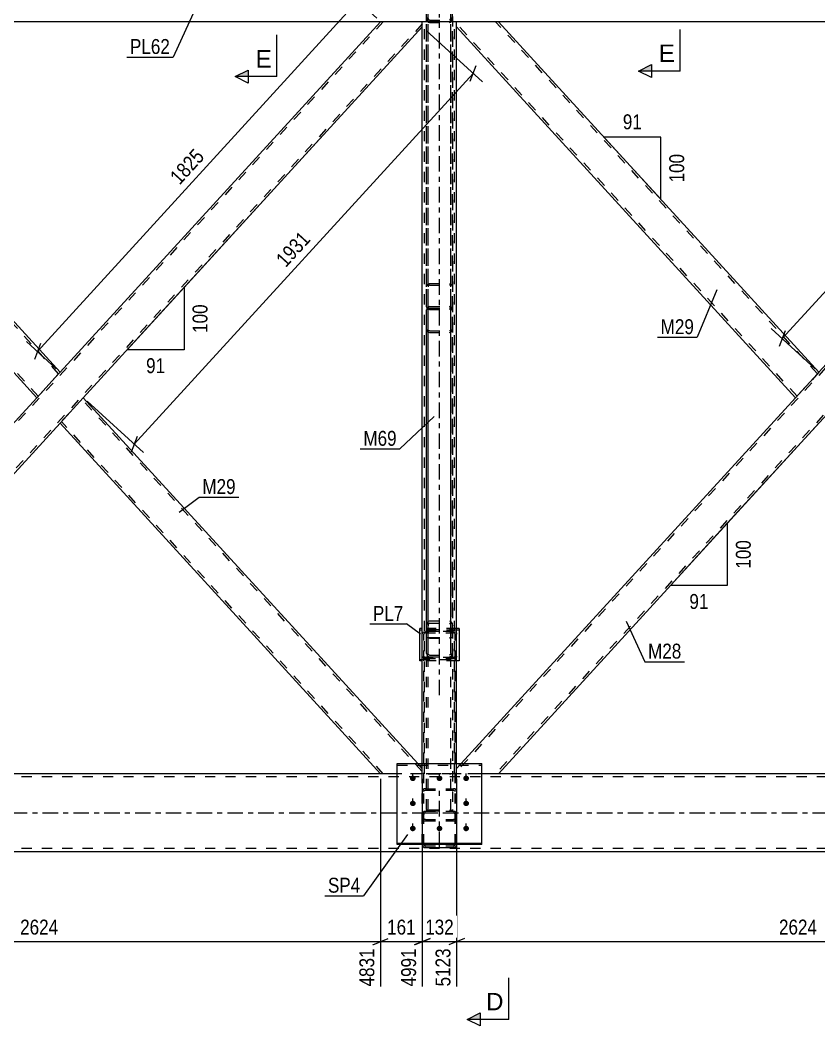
# Model space of a CAD drawing. Header units: millimetres. Extents: x -109 to 1080, y -501 to 340.
# Drawn here: x 94.2 to 247.7, y -200.5 to -7.2 of the extents above; entities that cross this region are included whole.
import ezdxf

# ---------------------------------------------------------------- set-up
doc = ezdxf.new("R2010")
doc.units = ezdxf.units.MM
doc.linetypes.add('DXK_LINE_DOT2', pattern=[3.9198, 1.9599, -1.9599])
doc.linetypes.add('DXK_LINE_DOT3', pattern=[5.9187, 2.979, -0.9799, 0.9799, -0.9799])
doc.styles.add('Arial', font='ARIAL.TTF', dxfattribs={"height": 0.2})
doc.styles.add('Arial Narrow', font='ARIALN.TTF', dxfattribs={"height": 0.2})

# ---------------------------------------------------------------- blocks, each defined once
blk = doc.blocks.new('Part-389666448-1448 - 1389')
at = {"color": 2, "linetype": 'Continuous'}
blk.add_line((625.55, -7.5), (15.62, -7.5), dxfattribs=at)
blk = doc.blocks.new('Part-389666448-1433 - 1389')
at = {"color": 2, "linetype": 'Continuous'}
for p, q in [((166.62, -152), (15.62, -152)), ((458.29, -152), (182.87, -152)), ((625.55, -167), (15.62, -167))]:
    blk.add_line(p, q, dxfattribs=at)
at = {"color": 7, "linetype": 'DXK_LINE_DOT2'}
for p, q in [((625.55, -152.6), (15.62, -152.6)), ((182.87, -152), (166.62, -152)), ((625.55, -166.4), (15.62, -166.4))]:
    blk.add_line(p, q, dxfattribs=at)
at = {"color": 7, "linetype": 'DXK_LINE_DOT3'}
blk.add_line((15.62, -159.5), (625.55, -159.5), dxfattribs=at)
blk = doc.blocks.new('Part-389666448-1756 - 1389')
at = {"color": 7, "linetype": 'DXK_LINE_DOT2'}
for p, q in [((172.85, 0.51), (172.62, 0.44)), ((172.73, -0.02), (172.85, 0.02)), ((172.85, 0.51), (176.65, 0.51)), ((172.85, 0.02), (176.65, 0.02)), ((176.88, 0.44), (176.65, 0.51)), ((176.65, 0.02), (176.76, -0.02)), ((172.3, -0.09), (172.25, -0.47)), ((172.25, -62.22), (172.25, -0.47)), ((172.55, -0.47), (172.57, -0.28)), ((172.55, -62.22), (172.55, -0.47)), ((176.93, -0.28), (176.95, -0.47)), ((176.95, -62.22), (176.95, -0.47)), ((177.25, -0.47), (177.2, -0.09)), ((177.25, -62.22), (177.25, -0.47)), ((172.25, -6.69), (172.25, -6.72)), ((172.25, -6.72), (172.3, -7.07)), ((172.55, -6.72), (172.55, -6.69)), ((172.57, -6.88), (172.55, -6.72)), ((172.62, -7.6), (172.85, -7.67)), ((172.75, -7.15), (172.73, -7.14)), ((172.85, -7.18), (172.75, -7.15)), ((172.85, -7.18), (176.65, -7.18)), ((172.85, -7.67), (176.65, -7.67)), ((176.76, -7.14), (176.65, -7.18)), ((176.65, -7.67), (176.88, -7.6)), ((176.95, -6.72), (176.93, -6.88)), ((176.95, -6.69), (176.95, -6.72)), ((177.2, -7.07), (177.25, -6.72)), ((177.25, -6.72), (177.25, -6.69)), ((172.43, -58.01), (172.62, -57.88)), ((172.62, -57.88), (172.85, -57.83)), ((172.85, -57.83), (176.65, -57.83)), ((176.65, -57.83), (176.88, -57.88)), ((176.88, -57.88), (177.07, -58.01)), ((172.25, -58.43), (172.3, -58.2)), ((172.3, -58.2), (172.43, -58.01)), ((172.57, -58.32), (172.55, -58.43)), ((172.64, -58.22), (172.57, -58.32)), ((172.73, -58.15), (172.64, -58.22)), ((172.85, -58.13), (172.73, -58.15)), ((172.85, -58.13), (176.65, -58.13)), ((176.76, -58.15), (176.65, -58.13)), ((176.86, -58.22), (176.76, -58.15)), ((176.93, -58.32), (176.86, -58.22)), ((176.95, -58.43), (176.93, -58.32)), ((177.07, -58.01), (177.2, -58.2)), ((177.2, -58.2), (177.25, -58.43)), ((172.3, -62.45), (172.25, -62.22)), ((172.43, -62.65), (172.3, -62.45)), ((172.62, -62.78), (172.43, -62.65)), ((172.55, -62.22), (172.57, -62.34)), ((172.57, -62.34), (172.64, -62.43)), ((172.85, -62.82), (172.62, -62.78)), ((172.64, -62.43), (172.73, -62.5)), ((172.73, -62.5), (172.85, -62.52)), ((172.85, -62.52), (176.65, -62.52)), ((172.85, -62.82), (176.65, -62.82)), ((176.65, -62.52), (176.76, -62.5)), ((176.88, -62.78), (176.65, -62.82)), ((176.76, -62.5), (176.86, -62.43)), ((176.86, -62.43), (176.93, -62.34)), ((177.07, -62.65), (176.88, -62.78)), ((176.93, -62.34), (176.95, -62.22)), ((177.2, -62.45), (177.07, -62.65)), ((177.25, -62.22), (177.2, -62.45))]:
    blk.add_line(p, q, dxfattribs=at)
for centre, radius, start, end in [((173.18, -0.27), 0.901, 128.3497, 168.8112), ((176.32, -0.27), 0.901, 11.1888, 51.6503), ((173.01, -0.37), 0.45, 128.3497, 168.8112), ((176.48, -0.37), 0.45, 11.1888, 51.6503), ((173.18, -6.89), 0.901, 191.1888, 231.6503), ((173.01, -6.79), 0.45, 191.1888, 231.6503), ((176.48, -6.79), 0.45, 308.3497, 348.8112), ((176.32, -6.89), 0.901, 308.3497, 348.8112)]:
    blk.add_arc(centre, radius, start, end, dxfattribs=at)
blk = doc.blocks.new('Part-389666448-1614 - 1389')
at = {"color": 2, "linetype": 'Continuous'}
for p, q in [((32.22, -8.5), (32.22, -7.5)), ((101.83, -74.86), (40.25, -7.5)), ((97.36, -79.75), (32.22, -8.5)), ((101.5, -75.23), (97.36, -79.75)), ((101.83, -74.86), (101.5, -75.23))]:
    blk.add_line(p, q, dxfattribs=at)
at = {"color": 7, "linetype": 'DXK_LINE_DOT2'}
for p, q in [((40.25, -7.5), (32.22, -7.5)), ((101.56, -75.16), (39.7, -7.5)), ((97.63, -79.45), (32.22, -7.91)), ((101.79, -74.9), (101.5, -75.23))]:
    blk.add_line(p, q, dxfattribs=at)
blk = doc.blocks.new('Part-389666448-1554 - 1389')
at = {"color": 7, "linetype": 'DXK_LINE_DOT2'}
for p, q in [((178.05, -7.5), (171.45, -7.5)), ((171.45, -8.5), (171.45, -7.5)), ((171.85, -152), (171.85, -7.5)), ((177.65, -152), (177.65, -7.5)), ((178.05, -8.5), (178.05, -7.5)), ((171.45, -152), (171.45, -150.07)), ((178.05, -152), (178.05, -150.07)), ((178.05, -152), (171.45, -152))]:
    blk.add_line(p, q, dxfattribs=at)
at = {"color": 2, "linetype": 'Continuous'}
for p, q in [((171.45, -150.07), (171.45, -8.5)), ((178.05, -150.07), (178.05, -8.5))]:
    blk.add_line(p, q, dxfattribs=at)
blk = doc.blocks.new('Part-389666448-1530 - 1389')
at = {"color": 2, "linetype": 'Continuous'}
for p, q in [((106.3, -79.75), (101.83, -84.64)), ((170.6, -150.07), (106.3, -79.75)), ((163.42, -152), (101.83, -84.64))]:
    blk.add_line(p, q, dxfattribs=at)
at = {"color": 7, "linetype": 'DXK_LINE_DOT2'}
for p, q in [((171.45, -151.59), (106.03, -80.05)), ((163.96, -152), (102.1, -84.34)), ((171.45, -151), (170.6, -150.07)), ((171.45, -152), (163.42, -152)), ((171.45, -152), (171.45, -151)), ((171.45, -151.96), (171.45, -152))]:
    blk.add_line(p, q, dxfattribs=at)
blk = doc.blocks.new('Part-389666448-1533 - 1389')
at = {"color": 7, "linetype": 'DXK_LINE_DOT3'}
blk.add_line((174.75, -166.12), (174.75, -154.56), dxfattribs=at)
at = {"color": 7, "linetype": 'DXK_LINE_DOT2'}
for p, q in [((171.5, -155.23), (171.45, -155.45)), ((171.45, -165.58), (171.45, -155.45)), ((171.63, -155.05), (171.5, -155.23)), ((171.82, -154.92), (171.63, -155.05)), ((171.75, -155.45), (171.77, -155.34)), ((171.75, -165.58), (171.75, -155.45)), ((171.77, -155.34), (171.84, -155.25)), ((172.05, -154.88), (171.82, -154.92)), ((171.84, -155.25), (171.93, -155.18)), ((171.93, -155.18), (172.05, -155.16)), ((172.05, -154.88), (177.45, -154.88)), ((172.05, -155.16), (177.45, -155.16)), ((177.68, -154.92), (177.45, -154.88)), ((177.45, -155.16), (177.56, -155.18)), ((177.56, -155.18), (177.66, -155.25)), ((177.66, -155.25), (177.73, -155.34)), ((177.87, -155.05), (177.68, -154.92)), ((177.73, -155.34), (177.75, -155.45)), ((177.75, -165.58), (177.75, -155.45)), ((178, -155.23), (177.87, -155.05)), ((178.05, -155.45), (178, -155.23)), ((178.05, -165.58), (178.05, -155.45)), ((171.45, -159.83), (171.5, -159.58)), ((171.77, -159.71), (171.75, -159.83)), ((171.84, -159.6), (171.77, -159.71)), ((171.82, -159.24), (172.05, -159.19)), ((171.93, -159.53), (171.84, -159.6)), ((172.05, -159.51), (171.93, -159.53)), ((172.05, -159.19), (177.45, -159.19)), ((172.05, -159.51), (177.45, -159.51)), ((177.45, -159.19), (177.68, -159.24)), ((177.56, -159.53), (177.45, -159.51)), ((177.66, -159.6), (177.56, -159.53)), ((177.73, -159.71), (177.66, -159.6)), ((177.75, -159.83), (177.73, -159.71)), ((178, -159.58), (178.05, -159.83)), ((171.45, -160.52), (171.5, -160.74)), ((171.5, -160.74), (171.63, -160.92)), ((171.63, -160.92), (171.82, -161.04)), ((171.77, -160.63), (171.75, -160.52)), ((171.84, -160.72), (171.77, -160.63)), ((171.82, -161.04), (172.05, -161.08)), ((171.93, -160.78), (171.84, -160.72)), ((172.05, -160.8), (171.93, -160.78)), ((172.05, -160.8), (177.45, -160.8)), ((172.05, -161.08), (177.45, -161.08)), ((177.56, -160.78), (177.45, -160.8)), ((177.45, -161.08), (177.68, -161.04)), ((177.66, -160.72), (177.56, -160.78)), ((177.73, -160.63), (177.66, -160.72)), ((177.68, -161.04), (177.87, -160.92)), ((177.75, -160.52), (177.73, -160.63)), ((177.87, -160.92), (178, -160.74)), ((178, -160.74), (178.05, -160.52)), ((171.46, -165.62), (171.45, -165.58)), ((171.75, -165.58), (171.77, -165.7)), ((171.77, -165.7), (171.84, -165.8)), ((171.84, -165.8), (171.93, -165.87)), ((171.93, -165.87), (172.05, -165.89)), ((172.05, -165.89), (177.45, -165.89)), ((177.45, -165.89), (177.56, -165.87)), ((177.56, -165.87), (177.66, -165.8)), ((177.66, -165.8), (177.73, -165.7)), ((177.73, -165.7), (177.75, -165.58)), ((178.05, -165.58), (178.04, -165.62))]:
    blk.add_line(p, q, dxfattribs=at)
at = {"color": 2, "linetype": 'Continuous'}
for p, q in [((171.5, -165.82), (171.46, -165.62)), ((172.05, -166.21), (171.82, -166.17)), ((177.68, -166.17), (177.45, -166.21)), ((178.04, -165.62), (178, -165.82)), ((172.05, -166.21), (177.45, -166.21))]:
    blk.add_line(p, q, dxfattribs=at)
at = {"color": 7, "linetype": 'DXK_LINE_DOT2'}
for centre, start, end in [((172.08, -159.8), 114.3198, 159.2416), ((177.42, -159.8), 20.7584, 65.6802)]:
    blk.add_arc(centre, 0.621, start, end, dxfattribs=at)
at = {"color": 2, "linetype": 'Continuous'}
for centre, start, end in [((172.08, -165.6), 200.7584, 245.6802), ((177.42, -165.6), 294.3198, 339.2416)]:
    blk.add_arc(centre, 0.621, start, end, dxfattribs=at)
blk = doc.blocks.new('Part-389666448-1609 - 1389')
at = {"color": 2, "linetype": 'Continuous'}
for p, q in [((178.05, -8.5), (178.05, -7.5)), ((247.67, -74.86), (186.08, -7.5)), ((243.2, -79.75), (178.05, -8.5)), ((247.33, -75.23), (243.2, -79.75)), ((247.67, -74.86), (247.33, -75.23))]:
    blk.add_line(p, q, dxfattribs=at)
at = {"color": 7, "linetype": 'DXK_LINE_DOT2'}
for p, q in [((186.08, -7.5), (178.05, -7.5)), ((247.4, -75.16), (185.54, -7.5)), ((243.47, -79.45), (178.05, -7.91)), ((247.63, -74.9), (247.33, -75.23))]:
    blk.add_line(p, q, dxfattribs=at)
blk = doc.blocks.new('Part-389666448-1604 - 1389')
at = {"color": 7, "linetype": 'DXK_LINE_DOT2'}
for p, q in [((309.8, -7.5), (178.05, -151.59)), ((317.28, -7.5), (309.25, -7.5)), ((317.28, -7.91), (185.54, -152)), ((247.67, -74.86), (243.2, -79.75)), ((252.14, -79.75), (247.67, -84.64)), ((178.9, -150.07), (178.05, -151)), ((178.05, -152), (178.05, -151)), ((186.08, -152), (178.05, -152))]:
    blk.add_line(p, q, dxfattribs=at)
at = {"color": 2, "linetype": 'Continuous'}
for p, q in [((309.25, -7.5), (247.67, -74.86)), ((317.28, -8.5), (317.28, -7.5)), ((317.28, -8.5), (252.14, -79.75)), ((243.2, -79.75), (178.9, -150.07)), ((247.67, -84.64), (186.08, -152))]:
    blk.add_line(p, q, dxfattribs=at)
blk = doc.blocks.new('Part-389666448-1619 - 1389')
at = {"color": 7, "linetype": 'DXK_LINE_DOT2'}
for p, q in [((163.96, -7.5), (32.22, -151.59)), ((171.45, -7.5), (163.42, -7.5)), ((171.45, -7.91), (39.7, -152)), ((97.36, -79.75), (101.83, -74.86)), ((106.3, -79.75), (101.83, -84.64)), ((40.25, -152), (32.22, -152))]:
    blk.add_line(p, q, dxfattribs=at)
at = {"color": 2, "linetype": 'Continuous'}
for p, q in [((163.42, -7.5), (101.83, -74.86)), ((171.45, -8.5), (171.45, -7.5)), ((171.45, -8.5), (106.3, -79.75)), ((32.22, -151), (97.36, -79.75)), ((40.25, -152), (101.83, -84.64)), ((32.22, -152), (32.22, -151))]:
    blk.add_line(p, q, dxfattribs=at)
blk = doc.blocks.new('Part-389666448-1658 - 1389')
at = {"color": 7, "linetype": 'DXK_LINE_DOT2'}
for p, q in [((171.45, -125.16), (171.5, -124.98)), ((171.5, -124.98), (171.63, -124.83)), ((171.63, -124.83), (171.82, -124.72)), ((171.77, -125.07), (171.75, -125.16)), ((171.75, -165.58), (171.75, -125.16)), ((171.84, -124.99), (171.77, -125.07)), ((171.82, -124.72), (172.05, -124.69)), ((171.93, -124.94), (171.84, -124.99)), ((172.05, -124.92), (171.93, -124.94)), ((177.45, -124.69), (172.05, -124.69)), ((172.05, -124.92), (177.45, -124.92)), ((177.45, -124.69), (177.68, -124.72)), ((177.56, -124.94), (177.45, -124.92)), ((177.66, -124.99), (177.56, -124.94)), ((177.73, -125.07), (177.66, -124.99)), ((177.68, -124.72), (177.87, -124.83)), ((177.75, -125.16), (177.73, -125.07)), ((177.75, -165.58), (177.75, -125.16)), ((177.87, -124.83), (178, -124.98)), ((178, -124.98), (178.05, -125.16)), ((178.05, -165.58), (178.05, -125.16)), ((171.5, -129.6), (171.45, -129.42)), ((171.75, -129.42), (171.77, -129.51)), ((177.73, -129.51), (177.75, -129.42)), ((178.05, -129.42), (178, -129.6)), ((171.63, -129.75), (171.5, -129.6)), ((171.82, -129.86), (171.63, -129.75)), ((171.77, -129.51), (171.84, -129.59)), ((172.05, -129.89), (171.82, -129.86)), ((171.84, -129.59), (171.88, -129.61)), ((171.88, -129.61), (171.93, -129.64)), ((171.93, -129.64), (172.05, -129.66)), ((177.45, -129.66), (172.05, -129.66)), ((172.05, -129.89), (177.45, -129.89)), ((177.45, -129.66), (177.56, -129.64)), ((177.68, -129.86), (177.45, -129.89)), ((177.56, -129.64), (177.66, -129.59)), ((177.66, -129.59), (177.73, -129.51)), ((177.87, -129.75), (177.68, -129.86)), ((178, -129.6), (177.87, -129.75)), ((171.45, -151.64), (171.45, -150.07)), ((171.45, -165.58), (171.45, -150.07)), ((171.5, -159.58), (171.45, -159.83)), ((171.75, -159.83), (171.77, -159.71)), ((171.77, -159.71), (171.84, -159.6)), ((172.05, -159.19), (171.82, -159.24)), ((171.84, -159.6), (171.93, -159.53)), ((171.93, -159.53), (172.05, -159.51)), ((172.05, -159.19), (177.45, -159.19)), ((172.05, -159.51), (177.45, -159.51)), ((177.68, -159.24), (177.45, -159.19)), ((177.45, -159.51), (177.56, -159.53)), ((177.56, -159.53), (177.66, -159.6)), ((177.66, -159.6), (177.73, -159.71)), ((177.73, -159.71), (177.75, -159.83)), ((178.05, -159.83), (178, -159.58)), ((171.45, -165.58), (171.5, -165.82)), ((171.77, -165.7), (171.75, -165.58)), ((171.84, -165.8), (171.77, -165.7)), ((171.82, -166.17), (172.05, -166.21)), ((171.93, -165.87), (171.84, -165.8)), ((172.05, -165.89), (171.93, -165.87)), ((172.05, -165.89), (177.45, -165.89)), ((177.56, -165.87), (177.45, -165.89)), ((177.45, -166.21), (177.68, -166.17)), ((177.66, -165.8), (177.56, -165.87)), ((177.73, -165.7), (177.66, -165.8)), ((177.75, -165.58), (177.73, -165.7)), ((178, -165.82), (178.05, -165.58)), ((172.05, -166.21), (177.45, -166.21))]:
    blk.add_line(p, q, dxfattribs=at)
at = {"color": 2, "linetype": 'Continuous'}
blk.add_line((171.45, -150.07), (171.45, -125.16), dxfattribs=at)
at = {"color": 7, "linetype": 'DXK_LINE_DOT2'}
for centre, start, end in [((172.08, -159.8), 114.32, 159.2417), ((177.42, -159.8), 20.7583, 65.68), ((172.08, -165.6), 200.7583, 245.68), ((177.42, -165.6), 294.32, 339.2417)]:
    blk.add_arc(centre, 0.621, start, end, dxfattribs=at)
blk = doc.blocks.new('Part-389666448-1660 - 1389')
at = {"color": 2, "linetype": 'Continuous'}
for p, q in [((170.95, -130.32), (170.95, -124.11)), ((171.45, -124.11), (170.95, -124.11)), ((171.45, -124.39), (170.95, -124.39)), ((178.55, -124.11), (178.05, -124.11)), ((178.55, -124.39), (178.05, -124.39)), ((178.55, -124.11), (178.55, -130.32)), ((171.45, -130.32), (170.95, -130.32)), ((178.55, -130.32), (178.05, -130.32))]:
    blk.add_line(p, q, dxfattribs=at)
at = {"color": 7, "linetype": 'DXK_LINE_DOT2'}
for p, q in [((178.05, -124.11), (171.45, -124.11)), ((178.05, -124.39), (171.45, -124.39)), ((170.95, -130.04), (178.55, -130.04)), ((178.05, -130.32), (171.45, -130.32))]:
    blk.add_line(p, q, dxfattribs=at)
blk = doc.blocks.new('Part-389666448-1670 - 1389')
at = {"color": 2, "linetype": 'Continuous'}
for p, q in [((166.62, -150.07), (182.87, -150.07)), ((166.62, -165.62), (166.62, -150.07)), ((182.87, -165.62), (182.87, -150.07)), ((166.62, -165.34), (182.87, -165.34)), ((182.87, -165.62), (166.62, -165.62))]:
    blk.add_line(p, q, dxfattribs=at)
at = {"color": 7, "linetype": 'DXK_LINE_DOT2'}
blk.add_line((166.62, -150.35), (182.87, -150.35), dxfattribs=at)
blk = doc.blocks.new('Bolt-389666448-1691 - 1389')
at = {"linetype": 'Continuous'}
for points in [[(169.62, -153.41), (169.51, -153.4), (169.4, -153.37), (169.3, -153.31), (169.22, -153.24), (169.15, -153.15), (169.1, -153.05), (169.08, -152.95), (169.08, -152.84), (169.1, -152.73), (169.15, -152.63), (169.22, -152.55), (169.3, -152.47), (169.4, -152.42), (169.51, -152.39), (169.62, -152.38), (169.74, -152.39), (169.85, -152.42), (169.95, -152.47), (170.03, -152.55), (170.1, -152.63), (170.15, -152.73), (170.17, -152.84), (170.17, -152.95), (170.15, -153.05), (170.1, -153.15), (170.03, -153.24), (169.95, -153.31), (169.85, -153.37), (169.74, -153.4)], [(174.75, -153.41), (174.64, -153.4), (174.53, -153.37), (174.43, -153.31), (174.34, -153.24), (174.27, -153.15), (174.23, -153.05), (174.2, -152.95), (174.2, -152.84), (174.23, -152.73), (174.27, -152.63), (174.34, -152.55), (174.43, -152.47), (174.53, -152.42), (174.64, -152.39), (174.75, -152.38), (174.86, -152.39), (174.97, -152.42), (175.07, -152.47), (175.16, -152.55), (175.23, -152.63), (175.27, -152.73), (175.3, -152.84), (175.3, -152.95), (175.27, -153.05), (175.23, -153.15), (175.16, -153.24), (175.07, -153.31), (174.97, -153.37), (174.86, -153.4)], [(179.87, -153.41), (179.76, -153.4), (179.65, -153.37), (179.55, -153.31), (179.47, -153.24), (179.4, -153.15), (179.35, -153.05), (179.33, -152.95), (179.33, -152.84), (179.35, -152.73), (179.4, -152.63), (179.47, -152.55), (179.55, -152.47), (179.65, -152.42), (179.76, -152.39), (179.87, -152.38), (179.99, -152.39), (180.1, -152.42), (180.2, -152.47), (180.28, -152.55), (180.35, -152.63), (180.4, -152.73), (180.42, -152.84), (180.42, -152.95), (180.4, -153.05), (180.35, -153.15), (180.28, -153.24), (180.2, -153.31), (180.1, -153.37), (179.99, -153.4)], [(169.62, -158.23), (169.51, -158.21), (169.4, -158.18), (169.3, -158.13), (169.22, -158.05), (169.15, -157.97), (169.1, -157.87), (169.08, -157.76), (169.08, -157.65), (169.1, -157.55), (169.15, -157.45), (169.22, -157.36), (169.3, -157.29), (169.4, -157.24), (169.51, -157.2), (169.62, -157.19), (169.74, -157.2), (169.85, -157.24), (169.95, -157.29), (170.03, -157.36), (170.1, -157.45), (170.15, -157.55), (170.17, -157.65), (170.17, -157.76), (170.15, -157.87), (170.1, -157.97), (170.03, -158.05), (169.95, -158.13), (169.85, -158.18), (169.74, -158.21)], [(179.87, -158.23), (179.76, -158.21), (179.65, -158.18), (179.55, -158.13), (179.47, -158.05), (179.4, -157.97), (179.35, -157.87), (179.33, -157.76), (179.33, -157.65), (179.35, -157.55), (179.4, -157.45), (179.47, -157.36), (179.55, -157.29), (179.65, -157.24), (179.76, -157.2), (179.87, -157.19), (179.99, -157.2), (180.1, -157.24), (180.2, -157.29), (180.28, -157.36), (180.35, -157.45), (180.4, -157.55), (180.42, -157.65), (180.42, -157.76), (180.4, -157.87), (180.35, -157.97), (180.28, -158.05), (180.2, -158.13), (180.1, -158.18), (179.99, -158.21)], [(169.62, -163.04), (169.51, -163.03), (169.4, -163), (169.3, -162.94), (169.22, -162.87), (169.15, -162.78), (169.1, -162.68), (169.08, -162.58), (169.08, -162.47), (169.1, -162.37), (169.15, -162.27), (169.22, -162.18), (169.3, -162.11), (169.4, -162.05), (169.51, -162.02), (169.62, -162.01), (169.74, -162.02), (169.85, -162.05), (169.95, -162.11), (170.03, -162.18), (170.1, -162.27), (170.15, -162.37), (170.17, -162.47), (170.17, -162.58), (170.15, -162.68), (170.1, -162.78), (170.03, -162.87), (169.95, -162.94), (169.85, -163), (169.74, -163.03)], [(174.75, -163.04), (174.64, -163.03), (174.53, -163), (174.43, -162.94), (174.34, -162.87), (174.27, -162.78), (174.23, -162.68), (174.2, -162.58), (174.2, -162.47), (174.23, -162.37), (174.27, -162.27), (174.34, -162.18), (174.43, -162.11), (174.53, -162.05), (174.64, -162.02), (174.75, -162.01), (174.86, -162.02), (174.97, -162.05), (175.07, -162.11), (175.16, -162.18), (175.23, -162.27), (175.27, -162.37), (175.3, -162.47), (175.3, -162.58), (175.27, -162.68), (175.23, -162.78), (175.16, -162.87), (175.07, -162.94), (174.97, -163), (174.86, -163.03)], [(179.87, -163.04), (179.76, -163.03), (179.65, -163), (179.55, -162.94), (179.47, -162.87), (179.4, -162.78), (179.35, -162.68), (179.33, -162.58), (179.33, -162.47), (179.35, -162.37), (179.4, -162.27), (179.47, -162.18), (179.55, -162.11), (179.65, -162.05), (179.76, -162.02), (179.87, -162.01), (179.99, -162.02), (180.1, -162.05), (180.2, -162.11), (180.28, -162.18), (180.35, -162.27), (180.4, -162.37), (180.42, -162.47), (180.42, -162.58), (180.4, -162.68), (180.35, -162.78), (180.28, -162.87), (180.2, -162.94), (180.1, -163), (179.99, -163.03)]]:
    blk.add_hatch(color=1, dxfattribs=at).paths.add_polyline_path(points)
at = {"color": 1, "linetype": 'Continuous'}
for p, q in [((169.62, -153.39), (169.62, -151.97)), ((174.75, -153.39), (174.75, -151.97)), ((179.87, -153.39), (179.87, -151.97)), ((169.62, -158.2), (169.62, -156.79)), ((179.87, -158.2), (179.87, -156.79)), ((169.62, -163.02), (169.62, -161.6)), ((174.75, -163.02), (174.75, -161.6)), ((179.87, -163.02), (179.87, -161.6))]:
    blk.add_line(p, q, dxfattribs=at)
blk = doc.blocks.new('Part-389666448-1731 - 1389')
at = {"color": 7, "linetype": 'DXK_LINE_DOT3'}
blk.add_line((174.75, -136.93), (174.75, 50.21), dxfattribs=at)
at = {"color": 7, "linetype": 'DXK_LINE_DOT2'}
for p, q in [((172.3, 43.25), (172.25, 42.92)), ((172.25, -128.9), (172.25, 42.92)), ((172.43, 43.53), (172.3, 43.25)), ((172.62, 43.71), (172.43, 43.53)), ((172.55, 42.92), (172.57, 43.08)), ((172.55, -128.9), (172.55, 42.92)), ((172.57, 43.08), (172.64, 43.22)), ((172.85, 43.78), (172.62, 43.71)), ((172.64, 43.22), (172.73, 43.32)), ((172.73, 43.32), (172.85, 43.35)), ((172.85, 43.78), (176.65, 43.78)), ((172.85, 43.35), (176.65, 43.35)), ((176.88, 43.71), (176.65, 43.78)), ((176.65, 43.35), (176.76, 43.32)), ((176.76, 43.32), (176.86, 43.22)), ((176.86, 43.22), (176.93, 43.08)), ((177.07, 43.53), (176.88, 43.71)), ((176.93, 43.08), (176.95, 42.92)), ((176.95, -128.9), (176.95, 42.92)), ((177.2, 43.25), (177.07, 43.53)), ((177.25, 42.92), (177.2, 43.25)), ((177.25, -128.9), (177.25, 42.92)), ((172.25, 37.49), (172.3, 37.17)), ((172.3, 37.17), (172.43, 36.89)), ((172.43, 36.89), (172.62, 36.7)), ((172.57, 37.33), (172.55, 37.49)), ((172.64, 37.19), (172.57, 37.33)), ((172.73, 37.1), (172.64, 37.19)), ((172.85, 37.06), (172.73, 37.1)), ((172.85, 37.06), (176.65, 37.06)), ((176.76, 37.1), (176.65, 37.06)), ((176.86, 37.19), (176.76, 37.1)), ((176.93, 37.33), (176.86, 37.19)), ((176.88, 36.7), (177.07, 36.89)), ((176.95, 37.49), (176.93, 37.33)), ((177.07, 36.89), (177.2, 37.17)), ((177.2, 37.17), (177.25, 37.49)), ((172.62, 36.7), (172.85, 36.64)), ((172.85, 36.64), (176.65, 36.64)), ((176.65, 36.64), (176.88, 36.7)), ((172.3, -124.71), (172.25, -124.95)), ((172.43, -124.51), (172.3, -124.71)), ((172.62, -124.37), (172.43, -124.51)), ((172.55, -124.95), (172.57, -124.83)), ((172.57, -124.83), (172.64, -124.73)), ((172.85, -124.32), (172.62, -124.37)), ((172.64, -124.73), (172.73, -124.66)), ((172.73, -124.66), (172.85, -124.64)), ((172.85, -124.32), (176.65, -124.32)), ((172.85, -124.64), (176.65, -124.64)), ((176.88, -124.37), (176.65, -124.32)), ((176.65, -124.64), (176.76, -124.66)), ((176.76, -124.66), (176.86, -124.73)), ((176.86, -124.73), (176.93, -124.83)), ((177.07, -124.51), (176.88, -124.37)), ((176.93, -124.83), (176.95, -124.95)), ((177.2, -124.71), (177.07, -124.51)), ((177.25, -124.95), (177.2, -124.71)), ((172.25, -128.9), (172.3, -129.14)), ((172.3, -129.14), (172.43, -129.35)), ((172.43, -129.35), (172.62, -129.48)), ((172.57, -129.02), (172.55, -128.9)), ((172.64, -129.12), (172.57, -129.02)), ((172.62, -129.48), (172.85, -129.53)), ((172.73, -129.19), (172.64, -129.12)), ((172.85, -129.22), (172.73, -129.19)), ((172.85, -129.22), (176.65, -129.22)), ((176.76, -129.19), (176.65, -129.22)), ((176.65, -129.53), (176.88, -129.48)), ((176.86, -129.12), (176.76, -129.19)), ((176.93, -129.02), (176.86, -129.12)), ((176.88, -129.48), (177.07, -129.35)), ((176.95, -128.9), (176.93, -129.02)), ((177.07, -129.35), (177.2, -129.14)), ((177.2, -129.14), (177.25, -128.9)), ((172.85, -129.53), (176.65, -129.53))]:
    blk.add_line(p, q, dxfattribs=at)
blk = doc.blocks.new('Part-389666448-1736 - 1389')
at = {"color": 7, "linetype": 'DXK_LINE_DOT2'}
for p, q in [((172.25, -158.88), (172.25, 36.64)), ((172.55, -158.88), (172.55, 36.64)), ((176.95, -158.88), (176.95, 36.64)), ((177.25, 36.64), (177.25, -158.88)), ((172.3, -152.02), (172.25, -152.07)), ((172.36, -152), (172.3, -152.02)), ((177.14, -152), (172.36, -152)), ((172.55, -152.07), (172.57, -152.04)), ((172.57, -152.04), (172.64, -152.02)), ((172.64, -152.02), (172.73, -152.01)), ((172.73, -152.01), (172.85, -152)), ((172.85, -152), (176.65, -152)), ((176.65, -152), (176.76, -152.01)), ((176.76, -152.01), (176.86, -152.02)), ((176.86, -152.02), (176.93, -152.04)), ((176.95, -152.07), (176.93, -152.04)), ((177.2, -152.02), (177.14, -152)), ((177.25, -152.07), (177.2, -152.02)), ((172.25, -158.88), (172.28, -159.19)), ((172.28, -159.19), (172.3, -159.15)), ((172.28, -159.19), (172.59, -159.19)), ((172.3, -159.15), (172.43, -159.05)), ((172.43, -159.05), (172.62, -158.98)), ((172.57, -159.14), (172.55, -158.88)), ((172.59, -159.19), (172.57, -159.14)), ((172.64, -159.15), (172.59, -159.19)), ((172.62, -158.98), (172.85, -158.96)), ((172.73, -159.12), (172.64, -159.15)), ((172.85, -159.11), (172.73, -159.12)), ((172.85, -158.96), (176.65, -158.96)), ((172.85, -159.11), (176.65, -159.11)), ((176.65, -158.96), (176.88, -158.98)), ((176.76, -159.12), (176.65, -159.11)), ((176.86, -159.15), (176.76, -159.12)), ((176.91, -159.19), (176.86, -159.15)), ((176.88, -158.98), (177.07, -159.05)), ((176.93, -159.14), (176.91, -159.19)), ((177.22, -159.19), (176.91, -159.19)), ((176.95, -158.88), (176.93, -159.14)), ((177.07, -159.05), (177.2, -159.15)), ((177.2, -159.15), (177.22, -159.19)), ((177.25, -158.88), (177.22, -159.19))]:
    blk.add_line(p, q, dxfattribs=at)
blk = doc.blocks.new('Part-389666448-1741 - 1389')
at = {"color": 7, "linetype": 'DXK_LINE_DOT2'}
for p, q in [((172.3, -62.61), (172.25, -62.84)), ((172.25, -125.75), (172.25, -62.84)), ((172.43, -62.41), (172.3, -62.61)), ((172.62, -62.28), (172.43, -62.41)), ((172.55, -62.84), (172.57, -62.72)), ((172.55, -125.75), (172.55, -62.84)), ((172.57, -62.72), (172.64, -62.63)), ((172.85, -62.24), (172.62, -62.28)), ((172.64, -62.63), (172.73, -62.56)), ((172.73, -62.56), (172.85, -62.54)), ((172.85, -62.24), (176.65, -62.24)), ((172.85, -62.54), (176.65, -62.54)), ((176.88, -62.28), (176.65, -62.24)), ((176.65, -62.54), (176.76, -62.56)), ((176.76, -62.56), (176.86, -62.63)), ((176.86, -62.63), (176.93, -62.72)), ((177.07, -62.41), (176.88, -62.28)), ((176.93, -62.72), (176.95, -62.84)), ((176.95, -125.75), (176.95, -62.84)), ((177.2, -62.61), (177.07, -62.41)), ((177.25, -62.84), (177.2, -62.61)), ((177.25, -125.75), (177.25, -62.84)), ((172.25, -66.63), (172.3, -66.86)), ((172.3, -66.86), (172.43, -67.05)), ((172.43, -67.05), (172.62, -67.18)), ((172.57, -66.74), (172.55, -66.63)), ((172.64, -66.84), (172.57, -66.74)), ((172.62, -67.18), (172.85, -67.23)), ((172.73, -66.91), (172.64, -66.84)), ((172.85, -66.93), (172.73, -66.91)), ((172.85, -66.93), (176.65, -66.93)), ((172.85, -67.23), (176.65, -67.23)), ((176.76, -66.91), (176.65, -66.93)), ((176.65, -67.23), (176.88, -67.18)), ((176.86, -66.84), (176.76, -66.91)), ((176.93, -66.74), (176.86, -66.84)), ((176.88, -67.18), (177.07, -67.05)), ((176.95, -66.63), (176.93, -66.74)), ((177.07, -67.05), (177.2, -66.86)), ((177.2, -66.86), (177.25, -66.63)), ((172.25, -123.6), (172.3, -123.22)), ((172.57, -123.41), (172.55, -123.6)), ((172.62, -122.69), (172.85, -122.61)), ((172.85, -123.1), (172.73, -123.14)), ((172.85, -122.61), (176.65, -122.61)), ((172.85, -123.1), (176.65, -123.1)), ((176.65, -122.61), (176.88, -122.69)), ((176.76, -123.14), (176.65, -123.1)), ((176.95, -123.6), (176.93, -123.41)), ((177.2, -123.22), (177.25, -123.6)), ((172.55, -124.11), (172.25, -124.11)), ((172.55, -124.32), (172.25, -124.32)), ((172.25, -124.39), (172.55, -124.39)), ((172.25, -124.69), (172.55, -124.69)), ((176.95, -124.11), (177.25, -124.11)), ((176.95, -124.32), (177.25, -124.32)), ((176.95, -124.39), (177.25, -124.39)), ((176.95, -124.69), (177.25, -124.69)), ((172.3, -125.84), (172.25, -125.75)), ((172.43, -125.91), (172.3, -125.84)), ((172.62, -125.95), (172.43, -125.91)), ((172.55, -125.75), (172.57, -125.8)), ((172.57, -125.8), (172.64, -125.83)), ((172.85, -125.97), (172.62, -125.95)), ((172.64, -125.83), (172.73, -125.85)), ((172.73, -125.85), (172.85, -125.86)), ((172.85, -125.86), (176.65, -125.86)), ((172.85, -125.97), (176.65, -125.97)), ((176.65, -125.86), (176.76, -125.85)), ((176.88, -125.95), (176.65, -125.97)), ((176.76, -125.85), (176.86, -125.83)), ((176.86, -125.83), (176.93, -125.8)), ((177.07, -125.91), (176.88, -125.95)), ((176.93, -125.8), (176.95, -125.75)), ((177.2, -125.84), (177.07, -125.91)), ((177.25, -125.75), (177.2, -125.84))]:
    blk.add_line(p, q, dxfattribs=at)
for centre, radius, start, end in [((173.18, -123.39), 0.901, 128.3497, 168.8112), ((173.01, -123.49), 0.45, 128.3497, 168.8112), ((176.48, -123.49), 0.45, 11.1888, 51.6503), ((176.32, -123.39), 0.901, 11.1888, 51.6503)]:
    blk.add_arc(centre, radius, start, end, dxfattribs=at)
blk = doc.blocks.new('AngleDimension-389666448-13158 - 1389')
at = {"color": 7, "linetype": 'Continuous'}
for p, q in [((206.35, -29.67), (206.35, -29.67)), ((217.28, -29.67), (206.35, -29.67)), ((217.28, -41.62), (206.35, -29.67)), ((217.28, -41.62), (217.28, -29.67))]:
    blk.add_line(p, q, dxfattribs=at)
at = {"color": 0}
for points in [[(214.24, -28.77), (214.24, -24.57), (209.39, -24.57), (209.39, -28.77)], [(222.38, -32.3), (218.18, -32.3), (218.18, -38.99), (222.38, -38.99)]]:
    blk.add_wipeout(points, dxfattribs=at)
at = {"color": 3, "style": 'Arial Narrow'}
blk.add_text('91', height=2.863, dxfattribs=at).set_placement((209.99, -28.17))
blk.add_text('100', height=2.863, rotation=90.0002, dxfattribs=at).set_placement((221.78, -38.39))
blk = doc.blocks.new('StraightDimension-389666448-13204 - 1389')
at = {"color": 7, "linetype": 'Continuous'}
for p, q in [((308.52, -6.83), (300.09, 0.88)), ((301.62, -2.55), (302.76, 0.47)), ((240.6, -68.4), (302.19, -1.04)), ((246.93, -74.18), (238.5, -66.48)), ((241.17, -66.89), (240.03, -69.91))]:
    blk.add_line(p, q, dxfattribs=at)
at = {"color": 0}
blk.add_wipeout([(273.71, -31.07), (270.61, -28.24), (264.87, -34.52), (267.97, -37.35)], dxfattribs=at)
at = {"color": 3, "style": 'Arial Narrow'}
blk.add_text('1825', height=2.863, rotation=47.5612, dxfattribs=at).set_placement((267.93, -36.51))
blk = doc.blocks.new('AngleDimension-389666448-1858 - 1389')
at = {"color": 7, "linetype": 'Continuous'}
for p, q in [((298.76, -28.76), (230.07, -103.88)), ((230.07, -103.88), (219.14, -115.84)), ((230.07, -103.88), (230.07, -115.84)), ((230.07, -115.84), (219.14, -115.84))]:
    blk.add_line(p, q, dxfattribs=at)
at = {"color": 0}
for points in [[(235.17, -106.52), (230.97, -106.52), (230.97, -113.2), (235.17, -113.2)], [(227.04, -120.94), (227.04, -116.74), (222.18, -116.74), (222.18, -120.94)]]:
    blk.add_wipeout(points, dxfattribs=at)
at = {"color": 3, "style": 'Arial Narrow'}
blk.add_text('100', height=2.863, rotation=90.0002, dxfattribs=at).set_placement((234.57, -112.6))
blk.add_text('91', height=2.863, dxfattribs=at).set_placement((222.78, -120.34))
blk = doc.blocks.new('StraightDimension-389666448-2115 - 1389')
at = {"color": 7, "linetype": 'Continuous'}
for p, q in [((162.68, -6.83), (156.96, -1.6)), ((97.48, -70.88), (159.07, -3.52)), ((158.5, -5.03), (159.64, -2.01)), ((101.1, -74.18), (95.38, -68.96)), ((98.05, -69.37), (96.91, -72.39))]:
    blk.add_line(p, q, dxfattribs=at)
at = {"color": 0}
blk.add_wipeout([(130.59, -33.55), (127.49, -30.72), (121.75, -37), (124.85, -39.83)], dxfattribs=at)
at = {"color": 3, "style": 'Arial Narrow'}
blk.add_text('1825', height=2.863, rotation=47.5612, dxfattribs=at).set_placement((124.81, -38.99))
blk = doc.blocks.new('AngleDimension-389666448-2135 - 1389')
at = {"color": 7, "linetype": 'Continuous'}
for p, q in [((152.3, -29.44), (125.66, -58.58)), ((125.66, -58.58), (114.73, -70.53)), ((125.66, -58.58), (125.66, -70.53)), ((125.66, -70.53), (114.73, -70.53))]:
    blk.add_line(p, q, dxfattribs=at)
at = {"color": 0}
for points in [[(130.76, -61.21), (126.56, -61.21), (126.56, -67.9), (130.76, -67.9)], [(122.63, -75.63), (122.63, -71.43), (117.77, -71.43), (117.77, -75.63)]]:
    blk.add_wipeout(points, dxfattribs=at)
at = {"color": 3, "style": 'Arial Narrow'}
blk.add_text('100', height=2.863, rotation=90.0002, dxfattribs=at).set_placement((130.16, -67.3))
blk.add_text('91', height=2.863, dxfattribs=at).set_placement((118.37, -75.03))
blk = doc.blocks.new('StraightDimension-389666448-2165 - 1389')
at = {"color": 7, "linetype": 'Continuous'}
for p, q in [((172.19, -9.17), (183, -19.06)), ((180.66, -18.96), (181.8, -15.93)), ((116.09, -88.69), (181.23, -17.44)), ((107.04, -80.42), (117.86, -90.31)), ((116.66, -87.18), (115.52, -90.21))]:
    blk.add_line(p, q, dxfattribs=at)
at = {"color": 0}
blk.add_wipeout([(150.98, -49.42), (147.88, -46.59), (142.14, -52.87), (145.24, -55.7)], dxfattribs=at)
at = {"color": 3, "style": 'Arial Narrow'}
blk.add_text('1931', height=2.863, rotation=47.5612, dxfattribs=at).set_placement((145.2, -54.86))
blk = doc.blocks.new('StraightDimension-389666448-21958 - 1389')
at = {"color": 7, "linetype": 'Continuous'}
for p, q in [((178.05, -153), (178.05, -192.88)), ((309.25, -153), (309.25, -192.88)), ((179.55, -183.66), (176.55, -184.86)), ((178.05, -184.26), (309.25, -184.26)), ((307.75, -184.86), (310.75, -183.66))]:
    blk.add_line(p, q, dxfattribs=at)
at = {"color": 0}
blk.add_wipeout([(247.91, -183.51), (247.91, -179.31), (239.4, -179.31), (239.4, -183.51)], dxfattribs=at)
at = {"color": 0, "linetype": 'Continuous'}
blk.add_wipeout([(308.65, -184.96), (304.45, -184.96), (304.45, -193.48), (308.65, -193.48)], dxfattribs=at)
at = {"color": 3, "style": 'Arial Narrow'}
blk.add_text('2624', height=2.863, dxfattribs=at).set_placement((240, -182.91))
at = {"color": 3, "linetype": 'Continuous', "style": 'Arial Narrow'}
blk.add_text('7747', height=2.863, rotation=90.0002, dxfattribs=at).set_placement((308.05, -192.88))
blk = doc.blocks.new('StraightDimension-389666448-21959 - 1389')
at = {"color": 7, "linetype": 'Continuous'}
for p, q in [((171.45, -152.98), (171.45, -192.88)), ((178.05, -153), (178.05, -192.88)), ((169.95, -184.86), (172.95, -183.66)), ((171.45, -184.26), (178.05, -184.26)), ((179.55, -183.66), (176.55, -184.86))]:
    blk.add_line(p, q, dxfattribs=at)
at = {"color": 0}
blk.add_wipeout([(178.09, -183.51), (178.09, -179.31), (171.41, -179.31), (171.41, -183.51)], dxfattribs=at)
at = {"color": 0, "linetype": 'Continuous'}
blk.add_wipeout([(177.45, -184.96), (173.25, -184.96), (173.25, -193.48), (177.45, -193.48)], dxfattribs=at)
at = {"color": 3, "style": 'Arial Narrow'}
blk.add_text('132', height=2.863, dxfattribs=at).set_placement((172.01, -182.91))
at = {"color": 3, "linetype": 'Continuous', "style": 'Arial Narrow'}
blk.add_text('5123', height=2.863, rotation=90.0002, dxfattribs=at).set_placement((176.85, -192.88))
blk = doc.blocks.new('StraightDimension-389666448-21960 - 1389')
at = {"color": 7, "linetype": 'Continuous'}
for p, q in [((163.42, -153), (163.42, -192.88)), ((171.45, -152.98), (171.45, -192.88)), ((161.92, -184.86), (164.92, -183.66)), ((163.42, -184.26), (171.45, -184.26)), ((172.95, -183.66), (169.95, -184.86))]:
    blk.add_line(p, q, dxfattribs=at)
at = {"color": 0}
blk.add_wipeout([(170.78, -183.51), (170.78, -179.31), (164.09, -179.31), (164.09, -183.51)], dxfattribs=at)
at = {"color": 0, "linetype": 'Continuous'}
blk.add_wipeout([(170.85, -184.96), (166.65, -184.96), (166.65, -193.48), (170.85, -193.48)], dxfattribs=at)
at = {"color": 3, "style": 'Arial Narrow'}
blk.add_text('161', height=2.863, dxfattribs=at).set_placement((164.69, -182.91))
at = {"color": 3, "linetype": 'Continuous', "style": 'Arial Narrow'}
blk.add_text('4991', height=2.863, rotation=90.0002, dxfattribs=at).set_placement((170.25, -192.88))
blk = doc.blocks.new('StraightDimension-389666448-21961 - 1389')
at = {"color": 7, "linetype": 'Continuous'}
for p, q in [((32.22, -153), (32.22, -192.88)), ((163.42, -153), (163.42, -192.88)), ((33.72, -183.66), (30.72, -184.86)), ((32.22, -184.26), (163.42, -184.26)), ((161.92, -184.86), (164.92, -183.66))]:
    blk.add_line(p, q, dxfattribs=at)
at = {"color": 0}
blk.add_wipeout([(102.08, -183.51), (102.08, -179.31), (93.56, -179.31), (93.56, -183.51)], dxfattribs=at)
at = {"color": 0, "linetype": 'Continuous'}
blk.add_wipeout([(162.82, -184.96), (158.62, -184.96), (158.62, -193.48), (162.82, -193.48)], dxfattribs=at)
at = {"color": 3, "style": 'Arial Narrow'}
blk.add_text('2624', height=2.863, dxfattribs=at).set_placement((94.16, -182.91))
at = {"color": 3, "linetype": 'Continuous', "style": 'Arial Narrow'}
blk.add_text('4831', height=2.863, rotation=90.0002, dxfattribs=at).set_placement((162.22, -192.88))
blk = doc.blocks.new('Mark-389666448-1605 - 1389')
at = {"color": 0}
blk.add_wipeout([(223.66, -67.54), (223.66, -64.54), (217.26, -64.54), (217.26, -67.54)], dxfattribs=at)
blk.add_wipeout([(223.66, -67.54), (223.66, -64.54), (217.26, -64.54), (217.26, -67.54)], dxfattribs=at)
at = {"color": 30, "linetype": 'Continuous'}
for p in [(228.05, -59), (216.66, -68.14)]:
    blk.add_line(p, (224.26, -68.14), dxfattribs=at)
at = {"color": 3, "style": 'Arial Narrow'}
blk.add_text('M29', height=2.863, dxfattribs=at).set_placement((217.26, -67.54))
blk = doc.blocks.new('Mark-389666448-1550 - 1389')
at = {"color": 0}
blk.add_wipeout([(166.53, -88.99), (166.53, -85.99), (160.13, -85.99), (160.13, -88.99)], dxfattribs=at)
blk.add_wipeout([(166.53, -88.99), (166.53, -85.99), (160.13, -85.99), (160.13, -88.99)], dxfattribs=at)
at = {"color": 30, "linetype": 'Continuous'}
for p in [(173.71, -83.35), (159.53, -89.59)]:
    blk.add_line(p, (167.13, -89.59), dxfattribs=at)
at = {"color": 3, "style": 'Arial Narrow'}
blk.add_text('M69', height=2.863, dxfattribs=at).set_placement((160.13, -88.99))
blk = doc.blocks.new('Mark-389666448-1526 - 1389')
at = {"color": 0}
blk.add_wipeout([(135.57, -98.26), (135.57, -95.26), (129.18, -95.26), (129.18, -98.26)], dxfattribs=at)
blk.add_wipeout([(135.57, -98.26), (135.57, -95.26), (129.18, -95.26), (129.18, -98.26)], dxfattribs=at)
at = {"color": 30, "linetype": 'Continuous'}
for p, q in [((124.75, -101.75), (128.58, -98.86)), ((128.58, -98.86), (136.17, -98.86))]:
    blk.add_line(p, q, dxfattribs=at)
at = {"color": 3, "style": 'Arial Narrow'}
blk.add_text('M29', height=2.863, dxfattribs=at).set_placement((129.18, -98.26))
blk = doc.blocks.new('Mark-389666448-1600 - 1389')
at = {"color": 0}
blk.add_wipeout([(221.24, -129.88), (221.24, -126.88), (214.84, -126.88), (214.84, -129.88)], dxfattribs=at)
blk.add_wipeout([(221.24, -129.88), (221.24, -126.88), (214.84, -126.88), (214.84, -129.88)], dxfattribs=at)
at = {"color": 30, "linetype": 'Continuous'}
for p, q in [((210.6, -122.7), (214.24, -130.48)), ((214.24, -130.48), (221.84, -130.48))]:
    blk.add_line(p, q, dxfattribs=at)
at = {"color": 3, "style": 'Arial Narrow'}
blk.add_text('M28', height=2.863, dxfattribs=at).set_placement((214.84, -129.88))
blk = doc.blocks.new('Mark-389666448-1645 - 1389')
at = {"color": 0}
blk.add_wipeout([(122.95, -13.7), (122.95, -10.7), (115.27, -10.7), (115.27, -13.7)], dxfattribs=at)
blk.add_wipeout([(122.95, -13.7), (122.95, -10.7), (115.27, -10.7), (115.27, -13.7)], dxfattribs=at)
at = {"color": 30, "linetype": 'Continuous'}
for p in [(131.21, 2.43), (114.67, -14.3)]:
    blk.add_line(p, (123.55, -14.3), dxfattribs=at)
at = {"color": 3, "style": 'Arial Narrow'}
blk.add_text('PL62', height=2.863, dxfattribs=at).set_placement((115.27, -13.7))
blk = doc.blocks.new('Mark-389666448-1666 - 1389')
at = {"color": 0}
blk.add_wipeout([(159.53, -174.86), (159.53, -171.86), (153.32, -171.86), (153.32, -174.86)], dxfattribs=at)
blk.add_wipeout([(159.53, -174.86), (159.53, -171.86), (153.32, -171.86), (153.32, -174.86)], dxfattribs=at)
at = {"color": 30, "linetype": 'Continuous'}
for p in [(168.63, -163.7), (152.72, -175.46)]:
    blk.add_line(p, (160.13, -175.46), dxfattribs=at)
at = {"color": 3, "style": 'Arial Narrow'}
blk.add_text('SP4', height=2.863, dxfattribs=at).set_placement((153.32, -174.86))
blk = doc.blocks.new('Mark-389666448-13266 - 1389')
at = {"color": 0}
blk.add_wipeout([(167.8, -122.63), (167.8, -119.63), (161.95, -119.63), (161.95, -122.63)], dxfattribs=at)
blk.add_wipeout([(167.8, -122.63), (167.8, -119.63), (161.95, -119.63), (161.95, -122.63)], dxfattribs=at)
at = {"color": 30, "linetype": 'Continuous'}
for p in [(161.35, -123.23), (171.12, -125.17)]:
    blk.add_line(p, (168.4, -123.23), dxfattribs=at)
at = {"color": 3, "style": 'Arial Narrow'}
blk.add_text('PL7', height=2.863, dxfattribs=at).set_placement((161.95, -122.63))
blk = doc.blocks.new('SectionMark-389666448-2565 - 1389')
at = {"linetype": 'Continuous'}
blk.add_hatch(color=6, dxfattribs=at).paths.add_polyline_path([(182.55, -197.96), (182.55, -199.21), (180.05, -199.21)])
at = {"color": 6, "linetype": 'Continuous'}
for p, q in [((188.05, -199.21), (188.05, -191.21)), ((180.05, -199.21), (182.55, -197.96)), ((182.55, -197.96), (182.55, -200.46)), ((188.05, -199.21), (180.05, -199.21)), ((182.55, -200.46), (180.05, -199.21))]:
    blk.add_line(p, q, dxfattribs=at)
at = {"color": 0, "linetype": 'Continuous'}
blk.add_wipeout([(187.05, -197.46), (187.05, -193.96), (183.68, -193.96), (183.68, -197.46)], dxfattribs=at)
at = {"color": 3, "linetype": 'Continuous', "style": 'Arial'}
blk.add_text('D', height=3.34, dxfattribs=at).set_placement((183.68, -197.46))
blk = doc.blocks.new('SectionMark-389666448-11324 - 1389')
at = {"linetype": 'Continuous'}
for points in [[(138.01, 25.28), (138.01, 24.04), (135.51, 25.28)], [(138.01, -16.81), (138.01, -18.06), (135.51, -18.06)]]:
    blk.add_hatch(color=6, dxfattribs=at).paths.add_polyline_path(points)
at = {"color": 6, "linetype": 'Continuous'}
for p, q in [((135.51, 25.28), (138.01, 26.54)), ((143.51, 25.28), (135.51, 25.28)), ((135.51, 25.28), (138.01, 24.04)), ((138.01, 24.04), (138.01, 26.54)), ((143.51, 25.28), (143.51, 17.28)), ((143.51, -18.06), (143.51, -10.06)), ((135.51, -18.06), (138.01, -16.81)), ((138.01, -16.81), (138.01, -19.31)), ((143.51, -18.06), (135.51, -18.06)), ((138.01, -19.31), (135.51, -18.06))]:
    blk.add_line(p, q, dxfattribs=at)
at = {"color": 0, "linetype": 'Continuous'}
for points in [[(142.51, 20.03), (142.51, 23.53), (139.4, 23.53), (139.4, 20.03)], [(142.51, -16.31), (142.51, -12.81), (139.4, -12.81), (139.4, -16.31)]]:
    blk.add_wipeout(points, dxfattribs=at)
at = {"color": 3, "linetype": 'Continuous', "style": 'Arial'}
for p in [(139.4, 20.03), (139.4, -16.31)]:
    blk.add_text('E', height=3.34, dxfattribs=at).set_placement(p)
blk = doc.blocks.new('SectionMark-389666448-27710 - 1389')
at = {"linetype": 'Continuous'}
for points in [[(215.5, 23.95), (215.5, 22.7), (213, 23.95)], [(215.5, -15.73), (215.5, -16.98), (213, -16.98)]]:
    blk.add_hatch(color=6, dxfattribs=at).paths.add_polyline_path(points)
at = {"color": 6, "linetype": 'Continuous'}
for p, q in [((213, 23.95), (215.5, 25.2)), ((215.5, 22.7), (215.5, 25.2)), ((221, 23.95), (213, 23.95)), ((213, 23.95), (215.5, 22.7)), ((221, 23.95), (221, 15.95)), ((221, -16.98), (221, -8.98)), ((213, -16.98), (215.5, -15.73)), ((221, -16.98), (213, -16.98)), ((215.5, -18.23), (213, -16.98)), ((215.5, -15.73), (215.5, -18.23))]:
    blk.add_line(p, q, dxfattribs=at)
at = {"color": 0, "linetype": 'Continuous'}
for points in [[(220, 18.7), (220, 22.2), (216.89, 22.2), (216.89, 18.7)], [(220, -15.23), (220, -11.73), (216.89, -11.73), (216.89, -15.23)]]:
    blk.add_wipeout(points, dxfattribs=at)
at = {"color": 3, "linetype": 'Continuous', "style": 'Arial'}
for p in [(216.89, 18.7), (216.89, -15.23)]:
    blk.add_text('E', height=3.34, dxfattribs=at).set_placement(p)

msp = doc.modelspace()

# ---------------------------------------------------------------- block references
for name in ['Part-389666448-1731 - 1389', 'Part-389666448-1736 - 1389', 'Part-389666448-1448 - 1389', 'Part-389666448-1756 - 1389', 'Part-389666448-1614 - 1389', 'Part-389666448-1619 - 1389', 'Part-389666448-1554 - 1389', 'Part-389666448-1609 - 1389', 'Part-389666448-1604 - 1389', 'Part-389666448-1741 - 1389', 'Part-389666448-1530 - 1389', 'Part-389666448-1660 - 1389', 'Part-389666448-1658 - 1389', 'Part-389666448-1670 - 1389', 'Part-389666448-1433 - 1389', 'Bolt-389666448-1691 - 1389', 'Part-389666448-1533 - 1389']:
    msp.add_blockref(name, (0, 0))

# ---------------------------------------------------------------- next in the draw order: block references
for name in ['SectionMark-389666448-27710 - 1389', 'StraightDimension-389666448-13204 - 1389', 'StraightDimension-389666448-2115 - 1389', 'AngleDimension-389666448-13158 - 1389', 'Mark-389666448-1526 - 1389', 'Mark-389666448-13266 - 1389', 'Mark-389666448-1600 - 1389', 'StraightDimension-389666448-21958 - 1389']:
    msp.add_blockref(name, (0, 0))

# ---------------------------------------------------------------- next in the draw order: block references
for name in ['AngleDimension-389666448-1858 - 1389', 'AngleDimension-389666448-2135 - 1389', 'StraightDimension-389666448-21959 - 1389']:
    msp.add_blockref(name, (0, 0))

# ---------------------------------------------------------------- next in the draw order: block references
for name in ['StraightDimension-389666448-2165 - 1389', 'Mark-389666448-1605 - 1389', 'StraightDimension-389666448-21960 - 1389']:
    msp.add_blockref(name, (0, 0))

# ---------------------------------------------------------------- next in the draw order: block references
for name in ['SectionMark-389666448-2565 - 1389', 'SectionMark-389666448-11324 - 1389', 'Mark-389666448-1645 - 1389', 'Mark-389666448-1550 - 1389', 'StraightDimension-389666448-21961 - 1389']:
    msp.add_blockref(name, (0, 0))

# ---------------------------------------------------------------- next in the draw order: block references
msp.add_blockref('Mark-389666448-1666 - 1389', (0, 0))

doc.saveas('drawing.dxf')
